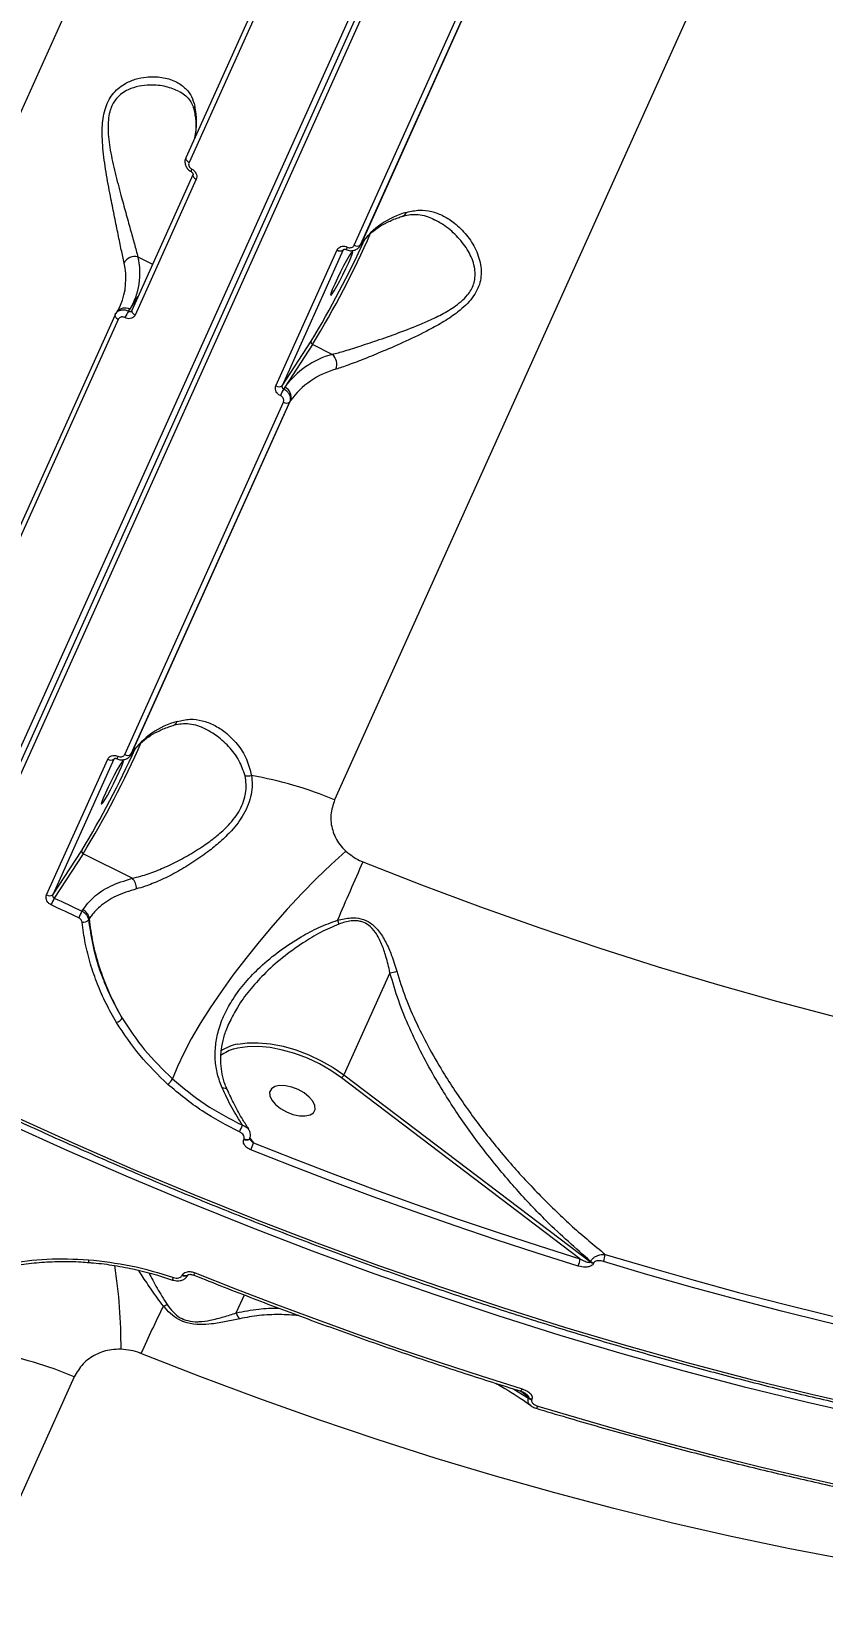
# Model space of a CAD drawing. Header units: millimetres. Extents: x -7720 to 6073, y -7402 to 5433.
# Drawn here: x 1009.2 to 1154.7, y -1826.1 to -1535.5 of the extents above; entities that cross this region are included whole.
import ezdxf

# ---------------------------------------------------------------- set-up
doc = ezdxf.new("R2010")
doc.units = ezdxf.units.MM
for name, color, linetype in [('DIKOM_ОБЪЕКТ', 7, 'Continuous'), ('DIKOM_РАЗМЕР_ЗОНА', 7, 'Continuous'), ('DIKOM_РАЗМЕР_ОБЪЕКТА', 7, 'Continuous')]:
    doc.layers.add(name, color=color, linetype=linetype)
doc.styles.add('style1', font='arial.ttf', dxfattribs={"width": 0.8})
doc.dimstyles.new('1-50', dxfattribs={"dimtxt": 300, "dimasz": 200, "dimexe": 100, "dimexo": 0, "dimgap": 100, "dimtad": 1, "dimtxsty": 'style1', "dimcen": 200, "dimclrd": 7, "dimclre": 7, "dimclrt": 7, "dimadec": 1, "dimazin": 2, "dimtfac": 1, "dimtmove": 0, "dimatfit": 2, "dimfxl": 0, "dimlwd": 25, "dimlwe": 18, "dimarcsym": 0})

# ---------------------------------------------------------------- blocks, each defined once
blk = doc.blocks.new('*D0')
at = {"layer": 'Defpoints', "color": 0, "transparency": 16777216}
for p in [(-1165.04, 3934.07), (-6387.82, -4153.36), (1392.52, -4153.36)]:
    blk.add_point(p, dxfattribs=at)
at = {"layer": 'DIKOM_РАЗМЕР_ОБЪЕКТА', "color": 7, "lineweight": 18, "transparency": 16777216}
for p, q in [((-1165.04, 3934.07), (-6487.82, 3934.07)), ((1392.52, -4153.36), (-6487.82, -4153.36))]:
    blk.add_line(p, q, dxfattribs=at)
at = {"layer": 'DIKOM_РАЗМЕР_ОБЪЕКТА', "color": 7, "lineweight": 25, "transparency": 16777216}
blk.add_line((-6387.82, 3734.07), (-6387.82, -3953.36), dxfattribs=at)
at = {"layer": 'DIKOM_РАЗМЕР_ОБЪЕКТА', "color": 7, "transparency": 16777216}
for points in [[(-6421.16, 3734.07), (-6354.49, 3734.07), (-6387.82, 3934.07)], [(-6421.16, -3953.36), (-6354.49, -3953.36), (-6387.82, -4153.36)]]:
    blk.add_solid(points, dxfattribs=at)
at = {"layer": 'DIKOM_РАЗМЕР_ОБЪЕКТА', "color": 7, "transparency": 16777216, "insert": (-6640.99, -109.65), "char_height": 300, "attachment_point": 5, "rotation": 90, "style": 'style1'}
blk.add_mtext('8100', dxfattribs=at)
blk = doc.blocks.new('*D1')
at = {"layer": 'Defpoints', "color": 0, "transparency": 16777216}
for p in [(-3938.71, 77.29), (4572.68, -275.21), (4572.68, -6577.9)]:
    blk.add_point(p, dxfattribs=at)
at = {"layer": 'DIKOM_РАЗМЕР_ОБЪЕКТА', "color": 7, "lineweight": 18, "transparency": 16777216}
for p, q in [((-3938.71, 77.29), (-3938.71, -6677.9)), ((4572.68, -275.21), (4572.68, -6677.9))]:
    blk.add_line(p, q, dxfattribs=at)
at = {"layer": 'DIKOM_РАЗМЕР_ОБЪЕКТА', "color": 7, "lineweight": 25, "transparency": 16777216}
blk.add_line((-3738.71, -6577.9), (4372.68, -6577.9), dxfattribs=at)
at = {"layer": 'DIKOM_РАЗМЕР_ОБЪЕКТА', "color": 7, "transparency": 16777216}
for points in [[(-3738.71, -6544.56), (-3738.71, -6611.23), (-3938.71, -6577.9)], [(4372.68, -6544.56), (4372.68, -6611.23), (4572.68, -6577.9)]]:
    blk.add_solid(points, dxfattribs=at)
at = {"layer": 'DIKOM_РАЗМЕР_ОБЪЕКТА', "color": 7, "transparency": 16777216, "insert": (316.98, -6324.72), "char_height": 300, "attachment_point": 5, "style": 'style1'}
blk.add_mtext('8500', dxfattribs=at)
blk = doc.blocks.new('*D2')
at = {"layer": 'Defpoints', "color": 0, "transparency": 16777216}
for p in [(-2365.16, 5433.02), (-7269.56, -6016.09), (1800.96, -6016.09)]:
    blk.add_point(p, dxfattribs=at)
at = {"layer": 'DIKOM_РАЗМЕР_ЗОНА', "color": 7, "lineweight": 18, "transparency": 16777216}
for p, q in [((-2365.16, 5433.02), (-7369.56, 5433.02)), ((1800.96, -6016.09), (-7369.56, -6016.09))]:
    blk.add_line(p, q, dxfattribs=at)
at = {"layer": 'DIKOM_РАЗМЕР_ЗОНА', "color": 7, "lineweight": 25, "transparency": 16777216}
blk.add_line((-7269.56, 5233.02), (-7269.56, -5816.09), dxfattribs=at)
at = {"layer": 'DIKOM_РАЗМЕР_ЗОНА', "color": 7, "transparency": 16777216}
for points in [[(-7302.9, 5233.02), (-7236.23, 5233.02), (-7269.56, 5433.02)], [(-7302.9, -5816.09), (-7236.23, -5816.09), (-7269.56, -6016.09)]]:
    blk.add_solid(points, dxfattribs=at)
at = {"layer": 'DIKOM_РАЗМЕР_ЗОНА', "color": 7, "transparency": 16777216, "insert": (-7522.73, -291.53), "char_height": 300, "attachment_point": 5, "rotation": 90, "style": 'style1'}
blk.add_mtext('11500', dxfattribs=at)
blk = doc.blocks.new('*D3')
at = {"layer": 'Defpoints', "color": 0, "transparency": 16777216}
for p in [(-5938.71, -432.44), (6072.68, -1006.94), (6072.68, -7302.44)]:
    blk.add_point(p, dxfattribs=at)
at = {"layer": 'DIKOM_РАЗМЕР_ЗОНА', "color": 7, "lineweight": 18, "transparency": 16777216}
for p, q in [((-5938.71, -432.44), (-5938.71, -7402.44)), ((6072.68, -1006.94), (6072.68, -7402.44))]:
    blk.add_line(p, q, dxfattribs=at)
at = {"layer": 'DIKOM_РАЗМЕР_ЗОНА', "color": 7, "lineweight": 25, "transparency": 16777216}
blk.add_line((-5738.71, -7302.44), (5872.68, -7302.44), dxfattribs=at)
at = {"layer": 'DIKOM_РАЗМЕР_ЗОНА', "color": 7, "transparency": 16777216}
for points in [[(-5738.71, -7269.1), (-5738.71, -7335.77), (-5938.71, -7302.44)], [(5872.68, -7269.1), (5872.68, -7335.77), (6072.68, -7302.44)]]:
    blk.add_solid(points, dxfattribs=at)
at = {"layer": 'DIKOM_РАЗМЕР_ЗОНА', "color": 7, "transparency": 16777216, "insert": (66.98, -7049.26), "char_height": 300, "attachment_point": 5, "style": 'style1'}
blk.add_mtext('12000', dxfattribs=at)

msp = doc.modelspace()

# ---------------------------------------------------------------- linework, layer by layer
at = {"layer": 'DIKOM_ОБЪЕКТ', "color": 7, "linetype": 'Continuous', "lineweight": 15}
for p, q in [((981.841, -1723.375), (1152.109, -1345.584)), ((1153.267, -1345.632), (983, -1723.423)), ((1153.896, -1346.48), (983.629, -1724.272)), ((971.342, -1629.866), (1094.469, -1356.67)), ((1188.103, -1403.646), (1064.975, -1676.842)), ((1066.78, -1493.932), (1037.581, -1558.718)), ((1067.371, -1494.76), (1038.172, -1559.547)), ((1068.563, -1574.794), (1097.761, -1510.007)), ((1098.902, -1510), (1069.703, -1574.787)), ((1069.891, -1574.499), (1099.089, -1509.712)), ((1038.904, -1561.829), (1027.647, -1586.807)), ((1039.501, -1562.661), (1028.243, -1587.639)), ((1069.703, -1574.787), (1069.584, -1574.979)), ((1069.594, -1574.985), (1069.782, -1574.697)), ((1069.703, -1574.787), (1069.891, -1574.499)), ((1069.782, -1574.697), (1069.891, -1574.499)), ((1028.773, -1576.94), (1031.482, -1578.299)), ((1054.164, -1600.643), (1065.422, -1575.665)), ((1066.567, -1575.661), (1055.31, -1600.639)), ((1066.597, -1575.613), (1066.567, -1575.661)), ((1025.515, -1585.94), (1025.572, -1585.815)), ((1027.061, -1586.913), (1027.26, -1586.608)), ((1027.26, -1586.608), (1028.802, -1584.243)), ((1027.643, -1586.804), (1027.634, -1586.816)), ((1024.565, -1587.599), (995.366, -1652.385)), ((1025.156, -1588.428), (995.957, -1653.214)), ((1024.585, -1587.562), (1024.565, -1587.599)), ((1024.585, -1587.562), (1024.703, -1587.371)), ((1024.881, -1587.076), (1024.693, -1587.365)), ((1055.31, -1600.639), (1060.649, -1592.454)), ((1060.919, -1593.068), (1055.795, -1600.924)), ((1064.531, -1594.88), (1060.919, -1593.068)), ((1055.795, -1600.924), (1055.595, -1601.229)), ((1026.348, -1668.461), (1055.546, -1603.674)), ((1056.686, -1603.668), (1027.488, -1668.454)), ((1027.676, -1668.166), (1056.874, -1603.379)), ((1056.874, -1603.379), (1056.686, -1603.668)), ((1027.488, -1668.454), (1027.676, -1668.166)), ((1027.567, -1668.364), (1027.676, -1668.166)), ((1011.949, -1694.31), (1023.207, -1669.332)), ((1024.352, -1669.328), (1013.095, -1694.306)), ((1024.382, -1669.28), (1024.352, -1669.328)), ((1027.488, -1668.454), (1027.369, -1668.646)), ((1027.379, -1668.652), (1027.567, -1668.364)), ((1013.095, -1694.306), (1018.434, -1686.121)), ((1018.704, -1686.735), (1013.38, -1694.896)), ((1027.712, -1691.254), (1018.704, -1686.735)), ((1018.457, -1697.297), (1018.628, -1697.036)), ((1019.833, -1698.69), (1019.676, -1698.93)), ((1075.159, -1708.627), (1066.676, -1727.448)), ((1045.677, -1717.64), (1045.583, -1717.817)), ((1110.129, -1761.261), (1066.218, -1727.971)), ((1066.676, -1727.448), (1112.043, -1761.843)), ((1045.166, -1730.113), (1045.177, -1730.136)), ((1048.26, -1739.327), (1048.293, -1739.254)), ((1049.354, -1739.071), (1050.042, -1739.946)), ((1112.043, -1761.843), (1112.086, -1761.748)), ((1112.661, -1762.04), (1112.618, -1762.134)), ((1035.12, -1765.144), (1035.121, -1765.145)), ((1036.893, -1764.348), (1036.926, -1764.274)), ((1046.865, -1771.221), (1048.358, -1767.908)), ((1017.062, -1782.969), (893.935, -2056.166)), ((1097.959, -1785.223), (1100.666, -1786.892)), ((1100.708, -1786.797), (1099.1, -1785.577)), ((1100.666, -1786.892), (1100.708, -1786.797)), ((1101.284, -1787.089), (1101.241, -1787.183))]:
    msp.add_line(p, q, dxfattribs=at)
at = {"layer": 'DIKOM_ОБЪЕКТ', "color": 7, "linetype": 'Continuous', "lineweight": 15, "flags": 128}
for points in [[(1037.581, -1558.718), (1037.563, -1558.773), (1037.559, -1558.877), (1037.59, -1558.99), (1037.653, -1559.109), (1037.746, -1559.228), (1037.867, -1559.343), (1038.011, -1559.451), (1038.172, -1559.547)], [(1038.904, -1561.829), (1038.886, -1561.884), (1038.883, -1561.989), (1038.913, -1562.103), (1038.977, -1562.221), (1039.071, -1562.341), (1039.193, -1562.457), (1039.338, -1562.565), (1039.501, -1562.661)], [(1067.559, -1578), (1067.954, -1577.09), (1068.212, -1576.413), (1068.314, -1576.024), (1068.25, -1575.953), (1068.027, -1576.208), (1067.663, -1576.767), (1067.186, -1577.586), (1066.635, -1578.597), (1066.056, -1579.718), (1065.494, -1580.86), (1064.996, -1581.929), (1064.602, -1582.839), (1064.344, -1583.516), (1064.242, -1583.906), (1064.306, -1583.976), (1064.529, -1583.721), (1064.893, -1583.162), (1065.37, -1582.344), (1065.921, -1581.333), (1066.5, -1580.211), (1067.062, -1579.069), (1067.559, -1578)], [(1027.647, -1586.807), (1027.629, -1586.862), (1027.625, -1586.967), (1027.656, -1587.08), (1027.719, -1587.199), (1027.814, -1587.319), (1027.936, -1587.435), (1028.081, -1587.543), (1028.243, -1587.639)], [(1024.565, -1587.599), (1024.547, -1587.653), (1024.543, -1587.758), (1024.573, -1587.871), (1024.636, -1587.989), (1024.73, -1588.108), (1024.851, -1588.224), (1024.995, -1588.332), (1025.156, -1588.428)], [(1025.344, -1671.667), (1025.738, -1670.757), (1025.997, -1670.08), (1026.098, -1669.691), (1026.035, -1669.621), (1025.812, -1669.876), (1025.447, -1670.435), (1024.971, -1671.253), (1024.42, -1672.264), (1023.841, -1673.386), (1023.279, -1674.527), (1022.781, -1675.596), (1022.387, -1676.506), (1022.129, -1677.184), (1022.027, -1677.573), (1022.09, -1677.643), (1022.314, -1677.388), (1022.678, -1676.829), (1023.155, -1676.011), (1023.706, -1675), (1024.285, -1673.878), (1024.846, -1672.736), (1025.344, -1671.667)], [(1067.031, -1686.281), (1064.359, -1688.716), (1061.655, -1691.326), (1058.947, -1694.082), (1056.262, -1696.959), (1053.625, -1699.928), (1051.063, -1702.959), (1048.601, -1706.023), (1046.264, -1709.09), (1044.074, -1712.128), (1042.054, -1715.109), (1040.222, -1718.002), (1038.598, -1720.779), (1037.197, -1723.414), (1036.033, -1725.879), (1035.117, -1728.15)], [(1070.176, -1688.25), (1080.989, -1692.48), (1091.841, -1696.527), (1102.72, -1700.388), (1113.619, -1704.059), (1124.525, -1707.536), (1135.429, -1710.817), (1146.321, -1713.897), (1157.191, -1716.775)], [(1017.867, -1698.537), (1017.23, -1698.238), (1016.593, -1697.938), (1015.957, -1697.638), (1015.32, -1697.338), (1014.684, -1697.037), (1014.049, -1696.735), (1013.413, -1696.433), (1012.778, -1696.13)], [(1013.38, -1694.896), (1014.014, -1695.198), (1014.648, -1695.5), (1015.282, -1695.801), (1015.917, -1696.101), (1016.551, -1696.401), (1017.186, -1696.7), (1017.822, -1696.999), (1018.457, -1697.297)], [(1066.218, -1727.971), (1064.28, -1726.632), (1062.174, -1725.424), (1059.951, -1724.376), (1057.663, -1723.513), (1055.364, -1722.855), (1053.108, -1722.417), (1050.949, -1722.211), (1048.938, -1722.24), (1047.122, -1722.504), (1046.636, -1722.624)], [(1047.159, -1721.773), (1048.856, -1721.538), (1050.93, -1721.508), (1053.157, -1721.721), (1055.483, -1722.173), (1057.853, -1722.851), (1060.213, -1723.742), (1062.505, -1724.822), (1064.677, -1726.068), (1066.676, -1727.448)], [(1163.275, -1790.305), (1151.981, -1787.724), (1140.645, -1784.936), (1129.277, -1781.944), (1117.885, -1778.749), (1106.479, -1775.355), (1095.069, -1771.765), (1083.665, -1767.981), (1072.275, -1764.007), (1060.911, -1759.845), (1049.581, -1755.501), (1038.295, -1750.977), (1027.062, -1746.276), (1015.891, -1741.404), (1004.793, -1736.363), (993.777, -1731.159), (982.852, -1725.796)], [(983.629, -1724.272), (994.555, -1729.634), (1005.572, -1734.837), (1016.67, -1739.876), (1027.841, -1744.747), (1039.074, -1749.447), (1050.361, -1753.97), (1061.691, -1758.313), (1073.056, -1762.473), (1084.445, -1766.446), (1095.85, -1770.229), (1107.26, -1773.818), (1118.665, -1777.21), (1130.057, -1780.403), (1141.426, -1783.394), (1152.762, -1786.181), (1164.055, -1788.76)], [(1044.274, -1729.82), (1044.575, -1729.822), (1044.827, -1729.868), (1045.021, -1729.956), (1045.149, -1730.083), (1045.166, -1730.113)], [(1054.083, -1732.89), (1055.008, -1733.63), (1056.11, -1734.253), (1057.301, -1734.71), (1058.483, -1734.963), (1059.561, -1734.992), (1060.448, -1734.794), (1061.072, -1734.386), (1061.382, -1733.8), (1061.353, -1733.084), (1060.988, -1732.296), (1060.315, -1731.5), (1059.391, -1730.761), (1058.288, -1730.137), (1057.098, -1729.68), (1055.915, -1729.427), (1054.837, -1729.398), (1053.95, -1729.596), (1053.326, -1730.004), (1053.016, -1730.59), (1053.045, -1731.306), (1053.411, -1732.094), (1054.083, -1732.89)], [(1049.315, -1739.232), (1049.295, -1739.27), (1049.182, -1739.375), (1049.005, -1739.437), (1048.78, -1739.449), (1048.525, -1739.412), (1048.26, -1739.327)], [(1049.347, -1739.162), (1049.328, -1739.196), (1049.215, -1739.302), (1049.038, -1739.363), (1048.814, -1739.376), (1048.558, -1739.338), (1048.293, -1739.254)], [(1050.042, -1739.946), (1057.508, -1742.894), (1064.992, -1745.763), (1072.492, -1748.552), (1080.004, -1751.259), (1087.527, -1753.885), (1095.057, -1756.428), (1102.592, -1758.887), (1110.129, -1761.261)], [(1109.783, -1762.595), (1102.229, -1760.216), (1094.676, -1757.751), (1087.128, -1755.202), (1079.587, -1752.57), (1072.057, -1749.856), (1064.539, -1747.06), (1057.037, -1744.185), (1049.553, -1741.23)], [(1114.768, -1760.452), (1122.96, -1762.889), (1131.145, -1765.224), (1139.32, -1767.454), (1147.481, -1769.58), (1155.626, -1771.6), (1163.75, -1773.513), (1171.849, -1775.319), (1179.921, -1777.017)], [(1037.971, -1764.2), (1037.962, -1764.217), (1037.848, -1764.322), (1037.672, -1764.384), (1037.447, -1764.396), (1037.191, -1764.359), (1036.926, -1764.274)], [(1039.275, -1763.836), (1046.758, -1766.791), (1054.26, -1769.668), (1061.778, -1772.464), (1069.308, -1775.179), (1076.849, -1777.812), (1084.397, -1780.361), (1091.95, -1782.827), (1099.504, -1785.208)], [(1179.729, -1778.348), (1171.639, -1776.647), (1163.521, -1774.837), (1155.38, -1772.919), (1147.217, -1770.895), (1139.038, -1768.764), (1130.844, -1766.529), (1122.641, -1764.189), (1114.432, -1761.746)], [(1037.947, -1764.257), (1037.929, -1764.29), (1037.815, -1764.396), (1037.638, -1764.457), (1037.414, -1764.47), (1037.158, -1764.432), (1036.893, -1764.348)], [(1159.405, -1816.664), (1148.724, -1814.62), (1137.982, -1812.364), (1127.186, -1809.898), (1116.349, -1807.224), (1105.478, -1804.345), (1094.586, -1801.263), (1083.682, -1797.981), (1072.776, -1794.503), (1061.878, -1790.831), (1050.998, -1786.969), (1040.147, -1782.92), (1029.334, -1778.689)], [(1099.202, -1785.609), (1099.209, -1785.611), (1099.254, -1785.597), (1099.308, -1785.548), (1099.369, -1785.464), (1099.435, -1785.349), (1099.504, -1785.208)], [(1102.046, -1788.755), (1102.062, -1788.757), (1102.108, -1788.738), (1102.162, -1788.685), (1102.222, -1788.602), (1102.286, -1788.491), (1102.352, -1788.355)], [(1102.352, -1788.355), (1110.561, -1790.799), (1118.764, -1793.14), (1126.958, -1795.376), (1135.137, -1797.508), (1143.3, -1799.533), (1151.442, -1801.452), (1159.56, -1803.263), (1167.65, -1804.965)]]:
    msp.add_lwpolyline(points, dxfattribs=at)
at = {"layer": 'DIKOM_ОБЪЕКТ', "color": 7, "linetype": 'Continuous', "lineweight": 15}
for centre, radius, start, end in [((1040.466, -1549.764), 1.365, 154.95207, 191.2523), ((1026.508, -1552.129), 13.058, 347.08432, 13.02521), ((1039.412, -1561.274), 0.857, 145.8469, 178.98125), ((1082.104, -1583.261), 15.031, 105.00998, 144.34297), ((1077.035, -1568.267), 1.269, 289.18225, 337.98476), ((907.903, -1500.196), 178.446, 328.86832, 335.63752), ((909.193, -1500.906), 177.523, 328.72464, 336.18263), ((1069.289, -1576.2), 2.247, 151.95023, 164.31065), ((1069.128, -1573.996), 0.978, 234.68613, 306.02077), ((1014.085, -1580.963), 12.47, 337.10061, 13.43017), ((1028.219, -1579.151), 2.279, 75.93102, 151.59811), ((1016.622, -1579.991), 12.528, 328.11698, 14.09623), ((1065.991, -1574.866), 0.981, 234.50605, 305.93521), ((1026.331, -1588.163), 1.812, 59.14988, 143.13406), ((1033.215, -1591.139), 7.466, 145.52123, 156.0838), ((1061.112, -1592.616), 0.491, 160.63449, 246.82833), ((1068.618, -1610.124), 15.783, 105.00948, 144.34334), ((1062.881, -1596.731), 2.48, 338.91483, 48.28793), ((1069.088, -1612.142), 15.032, 105.01099, 144.34196), ((1054.734, -1599.844), 0.981, 234.52654, 305.92662), ((1073.998, -1610.977), 20.825, 152.09095, 155.8691), ((1055.022, -1602.728), 1.963, 340.63007, 66.8389), ((1056.112, -1602.876), 0.978, 234.69192, 306.00304), ((1039.889, -1676.928), 15.032, 105.01023, 144.34271), ((1034.82, -1661.934), 1.269, 289.17528, 337.99172), ((865.717, -1593.879), 178.412, 328.86783, 335.63831), ((866.999, -1594.584), 177.5, 328.72403, 336.18297), ((1023.776, -1668.534), 0.981, 234.50457, 305.93669), ((1027.065, -1669.864), 2.237, 151.91506, 164.33272), ((1026.913, -1667.663), 0.978, 234.68424, 306.0227), ((1048.946, -1669.448), 2.997, 261.02737, 283.85719), ((1037.47, -1742.379), 71.075, 67.23282, 80.1217), ((1018.897, -1686.284), 0.491, 160.62202, 246.849), ((1479.532, -1872.27), 448.816, 155.7943, 157.28949), ((1025.886, -1693.113), 2.606, 357.8151, 45.4975), ((1012.519, -1693.512), 0.981, 234.50667, 305.9346), ((1031.819, -1704.661), 20.865, 152.09458, 155.86547), ((1045.652, -1711.006), 30.454, 153.24702, 155.83014), ((1017.704, -1698.976), 2.149, 7.64463, 64.52373), ((1018.643, -1697.877), 1.475, 263.85775, 314.45132), ((1080.892, -1693.781), 16.238, 198.72428, 201.33196), ((1073.466, -1697.343), 11.41, 278.53166, 284.88574), ((1024.051, -1715.683), 2.251, 290.40592, 324.30606), ((1048.67, -1730.003), 8.368, 100.40065, 124.04981), ((1048.366, -1729.625), 7.212, 103.88347, 127.29231), ((1032.017, -1726.507), 3.509, 310.30593, 332.08318), ((1065.617, -1726.982), 1.157, 301.30031, 336.22977), ((1040.376, -1734.018), 8.087, 331.14817, 340.59785), ((1039.757, -1736.765), 10.766, 335.49788, 342.81268), ((1106.294, -1760.98), 3.845, 335.16211, 355.81605), ((1110.917, -1760.141), 3.864, 335.45458, 355.39047), ((1020.3, -1761.569), 0.653, 167.92133, 214.97085), ((930.424, -1777.266), 95.233, 359.61556, 8.93654), ((1038.143, -1763.488), 1.184, 319.24959, 342.92801), ((1113.164, -1760.344), 1.872, 233.20838, 253.0603), ((1113.21, -1760.243), 1.878, 233.24478, 253.02391), ((1032.514, -1763.844), 2.914, 333.48895, 342.95045), ((1258.766, -1881.469), 251.401, 153.66785, 155.86881), ((1032.74, -1767.201), 2.843, 284.4622, 299.54845), ((1049.372, -1770.446), 2.624, 197.18335, 224.67275), ((989.552, -1848.498), 71.069, 67.22604, 80.11639), ((1101.789, -1785.389), 1.877, 233.22335, 253.02167), ((1101.83, -1785.298), 1.872, 233.19594, 253.04908)]:
    msp.add_arc(centre, radius, start, end, dxfattribs=at)
for points, knots in [([(1026.214, -1578.067), (1026.052, -1577.291), (1025.729, -1575.739), (1025.142, -1572.828), (1024.491, -1569.652), (1023.76, -1566.005), (1022.978, -1561.932), (1022.33, -1557.538), (1022.081, -1553.408), (1022.486, -1550.306), (1023.26, -1548.314), (1024.075, -1546.997), (1025.1, -1545.932), (1026.506, -1544.938), (1028.27, -1544.192), (1030.64, -1543.732), (1033.212, -1543.793), (1035.613, -1544.512), (1037.425, -1545.732), (1038.654, -1547.238), (1039.049, -1548.572), (1039.23, -1549.186)], [0, 0, 0, 0, 0.0554768, 0.1110255, 0.1664984, 0.2220069, 0.2900243, 0.357964, 0.4226766, 0.4774081, 0.5052476, 0.5330947, 0.5627106, 0.5923762, 0.6404312, 0.6885825, 0.7603264, 0.8320623, 0.8910013, 0.9498668, 1, 1, 1, 1]), ([(1036.358, -1546.515), (1035.575, -1546.185), (1033.94, -1545.496), (1031.353, -1545.247), (1028.958, -1545.473), (1027.204, -1546.01), (1025.808, -1546.824), (1024.641, -1547.891), (1023.924, -1549.147), (1023.497, -1550.541), (1023.287, -1551.763), (1023.217, -1554.116), (1023.642, -1557.422), (1024.562, -1561.533), (1025.577, -1565.372), (1026.537, -1568.844), (1027.374, -1571.858), (1028.142, -1574.661), (1028.561, -1576.173), (1028.773, -1576.94)], [0, 0, 0, 0, 0.0822738, 0.1717284, 0.2290145, 0.2874691, 0.321469, 0.3563818, 0.4063571, 0.4196697, 0.4508503, 0.4830727, 0.5600508, 0.6420596, 0.7263242, 0.7943054, 0.8634709, 0.9307833, 1, 1, 1, 1]), ([(1036.358, -1546.514), (1036.421, -1546.539), (1036.913, -1546.735), (1037.605, -1547.285), (1038.375, -1548.128), (1038.87, -1549.033), (1039.044, -1549.741), (1039.119, -1550.048)], [0, 0, 0, 0, 0.0399443, 0.3128933, 0.5896523, 0.8214716, 1, 1, 1, 1]), ([(1039.129, -1550.037), (1039.193, -1550.365), (1039.379, -1551.332), (1039.47, -1552.855), (1039.392, -1554.299), (1039.172, -1555.087), (1039.098, -1555.352)], [0, 0, 0, 0, 0.1692983, 0.4982017, 0.8307691, 1, 1, 1, 1]), ([(1037.6, -1558.728), (1037.569, -1558.782), (1037.431, -1559.026), (1037.396, -1559.552), (1037.543, -1560.219), (1037.933, -1560.846), (1038.344, -1561.117), (1038.554, -1561.256)], [0, 0, 0, 0, 0.0639024, 0.2869361, 0.5142993, 0.7526125, 1, 1, 1, 1]), ([(1038.172, -1559.547), (1038.142, -1559.64), (1038.083, -1559.826), (1038.13, -1560.14), (1038.274, -1560.434), (1038.48, -1560.659), (1038.64, -1560.755), (1038.703, -1560.793)], [0, 0, 0, 0, 0.2142239, 0.4286383, 0.643167, 0.8580849, 1, 1, 1, 1]), ([(1038.554, -1561.262), (1038.581, -1561.276), (1038.656, -1561.314), (1038.765, -1561.413), (1038.859, -1561.541), (1038.909, -1561.664), (1038.922, -1561.771), (1038.91, -1561.819), (1038.902, -1561.832), (1038.9, -1561.836)], [0, 0, 0, 0, 0.0810173, 0.2270222, 0.3736571, 0.5248401, 0.6833273, 0.9027284, 1, 1, 1, 1]), ([(1038.703, -1560.793), (1038.798, -1560.851), (1039.038, -1560.995), (1039.347, -1561.331), (1039.564, -1561.772), (1039.635, -1562.243), (1039.545, -1562.521), (1039.501, -1562.661)], [0, 0, 0, 0, 0.14185192, 0.35672587, 0.57134393, 0.78572705, 1, 1, 1, 1]), ([(1078.211, -1568.742), (1078.995, -1568.564), (1080.563, -1568.208), (1082.851, -1568.511), (1085.035, -1569.338), (1087.215, -1570.762), (1089.31, -1572.824), (1091.053, -1575.538), (1092.042, -1578.534), (1091.949, -1581.158), (1091.213, -1583.091), (1090.329, -1584.513), (1089.131, -1585.844), (1087.406, -1587.328), (1085.127, -1588.863), (1081.885, -1590.66), (1078.073, -1592.501), (1074.072, -1594.233), (1070.512, -1595.693), (1067.558, -1596.832), (1065.939, -1597.374), (1065.195, -1597.623)], [0, 0, 0, 0, 0.0554763, 0.111024, 0.1664975, 0.2220064, 0.290024, 0.3579635, 0.4226759, 0.4774079, 0.5052466, 0.5330943, 0.5627103, 0.5923752, 0.6404302, 0.688581, 0.760326, 0.8320612, 0.8910002, 0.9498677, 1, 1, 1, 1]), ([(1069.782, -1574.697), (1069.939, -1574.469), (1070.421, -1573.772), (1071.43, -1572.699), (1072.912, -1571.539), (1074.651, -1570.541), (1076.207, -1569.876), (1077.186, -1569.553), (1077.448, -1569.466)], [0, 0, 0, 0, 0.102639, 0.3148535, 0.5229335, 0.7263408, 0.9266224, 1, 1, 1, 1]), ([(1077.446, -1569.497), (1077.617, -1569.436), (1078.236, -1569.213), (1079.322, -1569.101), (1080.736, -1569.164), (1082.1, -1569.486), (1082.973, -1569.914), (1083.357, -1570.101)], [0, 0, 0, 0, 0.0837002, 0.3024873, 0.5447753, 0.8003027, 1, 1, 1, 1]), ([(1064.531, -1594.88), (1065.279, -1594.673), (1066.9, -1594.225), (1069.845, -1593.291), (1073.374, -1592.114), (1077.355, -1590.698), (1081.124, -1589.217), (1084.349, -1587.72), (1086.585, -1586.445), (1088.286, -1585.163), (1089.646, -1583.799), (1090.404, -1582.481), (1090.776, -1581.172), (1090.89, -1580.096), (1090.674, -1578.182), (1089.653, -1575.789), (1087.708, -1573.254), (1085.547, -1571.307), (1084.008, -1570.455), (1083.361, -1570.097)], [0, 0, 0, 0, 0.061497, 0.1332837, 0.2070237, 0.2942445, 0.3837605, 0.4410887, 0.499583, 0.5336085, 0.5685465, 0.6185561, 0.6318797, 0.6630816, 0.6953249, 0.7723578, 0.8544265, 0.9387489, 1, 1, 1, 1]), ([(1065.422, -1575.665), (1065.467, -1575.582), (1065.582, -1575.373), (1065.892, -1575.121), (1066.333, -1574.971), (1066.831, -1574.963), (1067.147, -1575.083), (1067.306, -1575.143)], [0, 0, 0, 0, 0.1405781, 0.3550715, 0.5698802, 0.7848805, 1, 1, 1, 1]), ([(1067.132, -1575.579), (1067.182, -1575.608), (1067.459, -1575.763), (1068.027, -1575.838), (1068.739, -1575.72), (1069.309, -1575.362), (1069.658, -1574.972), (1069.726, -1574.7), (1069.742, -1574.638)], [0, 0, 0, 0, 0.0544949, 0.2964977, 0.5182255, 0.7310981, 0.9381347, 1, 1, 1, 1]), ([(1067.306, -1575.143), (1067.412, -1575.183), (1067.623, -1575.263), (1067.955, -1575.257), (1068.249, -1575.157), (1068.456, -1574.989), (1068.533, -1574.849), (1068.563, -1574.794)], [0, 0, 0, 0, 0.215127, 0.4301618, 0.6449946, 0.8594843, 1, 1, 1, 1]), ([(1066.606, -1575.609), (1066.612, -1575.596), (1066.62, -1575.574), (1066.719, -1575.531), (1066.854, -1575.518), (1066.999, -1575.537), (1067.089, -1575.579), (1067.125, -1575.596)], [0, 0, 0, 0, 0.30209, 0.5215953, 0.7022192, 0.8804642, 1, 1, 1, 1]), ([(1024.703, -1587.371), (1024.728, -1587.327), (1024.849, -1587.118), (1025.211, -1586.846), (1025.785, -1586.653), (1026.439, -1586.657), (1026.854, -1586.828), (1027.061, -1586.913)], [0, 0, 0, 0, 0.0615627, 0.296059, 0.5306872, 0.76535, 1, 1, 1, 1]), ([(1025.488, -1585.907), (1025.394, -1586.135), (1025.228, -1586.54), (1024.987, -1586.913), (1024.881, -1587.076)], [0, 0, 0, 0, 0.5613097, 1, 1, 1, 1]), ([(1027.061, -1586.913), (1027.111, -1586.937), (1027.211, -1586.984), (1027.371, -1586.991), (1027.512, -1586.947), (1027.601, -1586.881), (1027.631, -1586.829), (1027.638, -1586.818)], [0, 0, 0, 0, 0.23522696, 0.47018353, 0.70468401, 0.93862523, 1, 1, 1, 1]), ([(1026.39, -1588.113), (1026.287, -1588.069), (1026.081, -1587.982), (1025.756, -1587.977), (1025.467, -1588.07), (1025.262, -1588.234), (1025.186, -1588.373), (1025.156, -1588.428)], [0, 0, 0, 0, 0.215106, 0.4301626, 0.6449697, 0.8594824, 1, 1, 1, 1]), ([(1028.243, -1587.639), (1028.198, -1587.721), (1028.084, -1587.93), (1027.777, -1588.176), (1027.343, -1588.316), (1026.855, -1588.309), (1026.545, -1588.178), (1026.39, -1588.113)], [0, 0, 0, 0, 0.1406288, 0.35509, 0.5698568, 0.7848692, 1, 1, 1, 1]), ([(1054.993, -1602.463), (1054.895, -1602.409), (1054.65, -1602.274), (1054.331, -1601.952), (1054.107, -1601.522), (1054.031, -1601.06), (1054.12, -1600.782), (1054.164, -1600.643)], [0, 0, 0, 0, 0.1418351, 0.3567417, 0.571357, 0.7857425, 1, 1, 1, 1]), ([(1055.31, -1600.639), (1055.295, -1600.685), (1055.266, -1600.777), (1055.293, -1600.929), (1055.37, -1601.068), (1055.478, -1601.171), (1055.562, -1601.212), (1055.595, -1601.229)], [0, 0, 0, 0, 0.2140957, 0.4281365, 0.6427512, 0.8578829, 1, 1, 1, 1]), ([(1055.595, -1601.229), (1055.725, -1601.301), (1056.05, -1601.484), (1056.47, -1601.918), (1056.766, -1602.494), (1056.864, -1603.112), (1056.746, -1603.482), (1056.686, -1603.668)], [0, 0, 0, 0, 0.141704, 0.3563824, 0.5709533, 0.7854438, 1, 1, 1, 1]), ([(1055.546, -1603.674), (1055.576, -1603.582), (1055.635, -1603.397), (1055.584, -1603.089), (1055.435, -1602.803), (1055.222, -1602.588), (1055.058, -1602.498), (1054.993, -1602.463)], [0, 0, 0, 0, 0.2142246, 0.4285491, 0.6431683, 0.8580374, 1, 1, 1, 1]), ([(1035.996, -1662.41), (1036.78, -1662.232), (1038.348, -1661.875), (1040.636, -1662.178), (1042.819, -1663.006), (1045.003, -1664.429), (1047.079, -1666.496), (1048.884, -1669.17), (1049.41, -1671.32), (1049.664, -1672.358)], [0, 0, 0, 0, 0.1316604, 0.2634892, 0.3951403, 0.526878, 0.6883007, 0.8495382, 1, 1, 1, 1]), ([(1027.567, -1668.364), (1027.724, -1668.137), (1028.206, -1667.439), (1029.215, -1666.366), (1030.697, -1665.206), (1032.436, -1664.208), (1033.992, -1663.543), (1034.971, -1663.22), (1035.233, -1663.134)], [0, 0, 0, 0, 0.1026389, 0.314854, 0.5229323, 0.7263392, 0.9266206, 1, 1, 1, 1]), ([(1035.232, -1663.156), (1035.324, -1663.12), (1035.859, -1662.912), (1036.856, -1662.789), (1038.258, -1662.794), (1039.691, -1663.089), (1040.642, -1663.523), (1041.106, -1663.734)], [0, 0, 0, 0, 0.0452663, 0.2621189, 0.5030179, 0.7579917, 1, 1, 1, 1]), ([(1048.479, -1672.408), (1048.156, -1671.441), (1047.483, -1669.423), (1045.477, -1666.926), (1043.323, -1664.964), (1041.769, -1664.106), (1041.108, -1663.741)], [0, 0, 0, 0, 0.2480411, 0.5176829, 0.7947314, 1, 1, 1, 1]), ([(1024.917, -1669.247), (1024.967, -1669.275), (1025.244, -1669.43), (1025.812, -1669.505), (1026.524, -1669.387), (1027.094, -1669.029), (1027.443, -1668.639), (1027.511, -1668.368), (1027.527, -1668.305)], [0, 0, 0, 0, 0.0544777, 0.2965069, 0.5182145, 0.7311007, 0.9381353, 1, 1, 1, 1]), ([(1023.207, -1669.332), (1023.252, -1669.25), (1023.367, -1669.04), (1023.677, -1668.789), (1024.118, -1668.638), (1024.616, -1668.631), (1024.932, -1668.751), (1025.091, -1668.81)], [0, 0, 0, 0, 0.1405876, 0.3550781, 0.569862, 0.7848594, 1, 1, 1, 1]), ([(1024.391, -1669.277), (1024.396, -1669.264), (1024.405, -1669.242), (1024.503, -1669.198), (1024.639, -1669.186), (1024.784, -1669.205), (1024.874, -1669.247), (1024.91, -1669.264)], [0, 0, 0, 0, 0.3020811, 0.521604, 0.7022207, 0.8804648, 1, 1, 1, 1]), ([(1025.091, -1668.81), (1025.196, -1668.85), (1025.408, -1668.93), (1025.74, -1668.925), (1026.034, -1668.824), (1026.241, -1668.656), (1026.317, -1668.516), (1026.348, -1668.461)], [0, 0, 0, 0, 0.2151288, 0.4301654, 0.6449999, 0.859466, 1, 1, 1, 1]), ([(1027.712, -1691.254), (1028.237, -1691.133), (1029.615, -1690.815), (1032.036, -1689.981), (1034.936, -1688.72), (1037.914, -1687.16), (1040.661, -1685.453), (1043.104, -1683.661), (1045.389, -1681.633), (1047.121, -1679.532), (1048.129, -1677.498), (1048.461, -1676.359), (1048.663, -1675.191), (1048.736, -1673.987), (1048.564, -1672.935), (1048.479, -1672.408)], [0, 0, 0, 0, 0.065391, 0.1716655, 0.2779454, 0.3832151, 0.4884181, 0.5706803, 0.6528083, 0.7604332, 0.8161601, 0.8718842, 0.8800447, 0.9399746, 1, 1, 1, 1]), ([(1049.664, -1672.358), (1049.722, -1672.919), (1049.838, -1674.041), (1049.661, -1675.843), (1049.14, -1677.677), (1048.047, -1679.967), (1046.251, -1682.309), (1043.925, -1684.57), (1041.46, -1686.573), (1038.691, -1688.494), (1035.701, -1690.264), (1032.796, -1691.709), (1030.379, -1692.681), (1029.011, -1693.065), (1028.489, -1693.212)], [0, 0, 0, 0, 0.0610594, 0.1220473, 0.1836238, 0.2451927, 0.3548558, 0.4369254, 0.5190992, 0.6228189, 0.7265984, 0.831089, 0.9355788, 1, 1, 1, 1]), ([(1064.975, -1676.842), (1064.674, -1677.748), (1064.077, -1679.544), (1064.452, -1682.432), (1065.542, -1684.736), (1066.639, -1685.874), (1067.031, -1686.281)], [0, 0, 0, 0, 0.2885676, 0.57163, 0.8470396, 1, 1, 1, 1]), ([(1067.031, -1686.281), (1067.833, -1686.908), (1068.72, -1687.602), (1069.862, -1688.12), (1070.069, -1688.206), (1070.176, -1688.25)], [0, 0, 0, 0, 0.8217435, 0.9078613, 1, 1, 1, 1]), ([(1018.628, -1697.036), (1019.247, -1696.246), (1020.554, -1694.576), (1023.584, -1692.577), (1026.323, -1691.699), (1027.712, -1691.254)], [0, 0, 0, 0, 0.3069729, 0.6484662, 1, 1, 1, 1]), ([(1012.778, -1696.13), (1012.68, -1696.076), (1012.434, -1695.942), (1012.116, -1695.619), (1011.892, -1695.19), (1011.816, -1694.727), (1011.905, -1694.449), (1011.949, -1694.31)], [0, 0, 0, 0, 0.1418315, 0.356715, 0.571325, 0.7857051, 1, 1, 1, 1]), ([(1013.095, -1694.306), (1013.08, -1694.352), (1013.051, -1694.444), (1013.078, -1694.596), (1013.155, -1694.735), (1013.263, -1694.838), (1013.347, -1694.88), (1013.38, -1694.896)], [0, 0, 0, 0, 0.2141026, 0.4281501, 0.6428061, 0.8579447, 1, 1, 1, 1]), ([(1028.489, -1693.212), (1027.198, -1693.615), (1024.578, -1694.433), (1021.965, -1696.193), (1020.512, -1697.702), (1019.976, -1698.482), (1019.833, -1698.69)], [0, 0, 0, 0, 0.3414963, 0.6929986, 0.9180116, 1, 1, 1, 1]), ([(1018.457, -1697.297), (1018.511, -1697.325), (1018.763, -1697.454), (1019.163, -1697.779), (1019.55, -1698.325), (1019.634, -1698.729), (1019.676, -1698.93)], [0, 0, 0, 0, 0.0818678, 0.3880216, 0.6939683, 1, 1, 1, 1]), ([(1018.485, -1699.344), (1018.463, -1699.244), (1018.42, -1699.043), (1018.224, -1698.773), (1018.022, -1698.614), (1017.894, -1698.55), (1017.867, -1698.537)], [0, 0, 0, 0, 0.3056993, 0.6115874, 0.9180288, 1, 1, 1, 1]), ([(1024.836, -1717.793), (1024.175, -1716.639), (1022.855, -1714.332), (1021.272, -1710.726), (1019.985, -1707.015), (1019.013, -1703.21), (1018.661, -1700.633), (1018.485, -1699.344)], [0, 0, 0, 0, 0.19783515, 0.39550399, 0.59317137, 0.79658092, 1, 1, 1, 1]), ([(1019.676, -1698.93), (1020.065, -1701.385), (1020.653, -1705.103), (1022.357, -1709.974), (1023.922, -1713.575), (1025.233, -1715.867), (1025.879, -1716.996)], [0, 0, 0, 0, 0.3951687, 0.5986703, 0.8021673, 1, 1, 1, 1]), ([(1025.879, -1716.996), (1025.063, -1715.472), (1023.42, -1712.406), (1021.689, -1707.756), (1020.436, -1703.164), (1020.035, -1700.186), (1019.833, -1698.69)], [0, 0, 0, 0, 0.259854, 0.5228446, 0.7602281, 1, 1, 1, 1]), ([(1044.274, -1729.82), (1043.954, -1728.983), (1043.313, -1727.31), (1042.938, -1724.653), (1043.009, -1721.95), (1043.567, -1719.127), (1044.636, -1716.274), (1046.285, -1713.297), (1048.491, -1710.365), (1051.376, -1707.382), (1054.824, -1704.543), (1058.503, -1702.158), (1062.057, -1700.228), (1064.362, -1699.405), (1065.514, -1698.994)], [0, 0, 0, 0, 0.0676074, 0.1352436, 0.2056887, 0.2761652, 0.3555587, 0.4349969, 0.5267507, 0.6185533, 0.7258819, 0.8332496, 0.9166777, 1, 1, 1, 1]), ([(1065.767, -1699.688), (1064.63, -1700.17), (1062.355, -1701.136), (1058.9, -1703.268), (1055.338, -1705.825), (1052.016, -1708.785), (1049.24, -1711.855), (1047.122, -1714.754), (1046.121, -1716.753), (1045.677, -1717.64)], [0, 0, 0, 0, 0.1330149, 0.2662233, 0.4341572, 0.6020307, 0.7443514, 0.8865924, 1, 1, 1, 1]), ([(1065.514, -1698.994), (1066.324, -1698.796), (1067.733, -1698.453), (1069.842, -1698.598), (1071.659, -1699.41), (1073.202, -1700.964), (1074.441, -1703), (1075.52, -1705.523), (1076.084, -1707.353), (1076.397, -1708.37)], [0, 0, 0, 0, 0.1491124, 0.2596202, 0.3716491, 0.4987614, 0.6525322, 0.8069783, 1, 1, 1, 1]), ([(1075.159, -1708.627), (1074.927, -1707.62), (1074.513, -1705.825), (1073.678, -1703.337), (1072.673, -1701.346), (1071.43, -1699.916), (1070.343, -1699.353), (1069.267, -1699.067), (1067.773, -1699.037), (1066.506, -1699.448), (1065.767, -1699.688)], [0, 0, 0, 0, 0.2010493, 0.3583978, 0.5149387, 0.6385003, 0.7217774, 0.7449572, 0.85127, 1, 1, 1, 1]), ([(1112.086, -1761.748), (1109.347, -1759.334), (1104.622, -1755.17), (1098.384, -1748.525), (1093.092, -1742.229), (1088.123, -1735.5), (1084.131, -1729.241), (1081.045, -1723.664), (1078.725, -1718.835), (1076.664, -1713.829), (1075.66, -1710.36), (1075.159, -1708.627)], [0, 0, 0, 0, 0.1721634, 0.2969451, 0.4217221, 0.5495774, 0.6773938, 0.7569503, 0.8364865, 0.9182748, 1, 1, 1, 1]), ([(1076.397, -1708.37), (1076.914, -1710.001), (1077.949, -1713.263), (1080.054, -1718.055), (1082.455, -1722.765), (1085.633, -1728.187), (1089.651, -1734.176), (1094.64, -1740.646), (1100.012, -1746.814), (1104.796, -1751.677), (1109.698, -1756.261), (1112.753, -1758.786), (1114.768, -1760.452)], [0, 0, 0, 0, 0.0776029, 0.1552644, 0.2354699, 0.3156962, 0.4385188, 0.5613744, 0.6872835, 0.8131998, 0.8767622, 1, 1, 1, 1]), ([(1025.879, -1716.996), (1027.178, -1718.98), (1029.806, -1722.993), (1033.333, -1726.418), (1035.117, -1728.15)], [0, 0, 0, 0, 0.49416308, 1, 1, 1, 1]), ([(1045.211, -1730.124), (1045.073, -1729.827), (1044.651, -1728.919), (1044.248, -1727.307), (1043.989, -1725.31), (1044.045, -1723.231), (1044.405, -1721.104), (1044.954, -1719.228), (1045.487, -1718.091), (1045.693, -1717.652)], [0, 0, 0, 0, 0.0746654, 0.2280053, 0.3866749, 0.5501402, 0.718321, 0.8912885, 1, 1, 1, 1]), ([(1034.287, -1729.183), (1032.503, -1727.456), (1028.893, -1723.963), (1026.198, -1719.865), (1024.836, -1717.793)], [0, 0, 0, 0, 0.4941744, 1, 1, 1, 1]), ([(983.464, -1724.728), (985.27, -1725.626), (990.506, -1728.23), (999.239, -1732.434), (1009.681, -1737.288), (1020.195, -1741.992), (1030.77, -1746.546), (1041.399, -1750.944), (1052.073, -1755.185), (1062.786, -1759.264), (1073.528, -1763.179), (1084.291, -1766.927), (1095.068, -1770.504), (1105.851, -1773.909), (1116.631, -1777.138), (1127.401, -1780.189), (1138.151, -1783.061), (1148.875, -1785.75), (1159.564, -1788.255), (1170.209, -1790.574), (1180.804, -1792.704), (1191.341, -1794.645), (1201.81, -1796.396), (1212.204, -1797.953), (1222.517, -1799.317), (1232.739, -1800.487), (1242.863, -1801.461), (1252.882, -1802.239), (1262.788, -1802.82), (1272.573, -1803.203), (1282.231, -1803.389), (1291.754, -1803.377), (1301.135, -1803.167), (1310.366, -1802.759), (1319.442, -1802.154), (1328.355, -1801.351), (1337.098, -1800.352), (1345.664, -1799.158), (1354.049, -1797.768), (1362.244, -1796.184), (1370.244, -1794.407), (1378.043, -1792.439), (1385.635, -1790.28), (1393.014, -1787.932), (1400.174, -1785.398), (1407.111, -1782.679), (1413.818, -1779.777), (1420.291, -1776.694), (1426.524, -1773.432), (1432.513, -1769.994), (1438.253, -1766.383), (1443.743, -1762.603), (1448.959, -1758.646), (1452.923, -1755.421), (1455.055, -1753.461), (1455.63, -1752.933)], [0, 0, 0, 0, 0.0101407, 0.0294064, 0.0486726, 0.0679388, 0.087205, 0.1064712, 0.1257374, 0.1450038, 0.1642702, 0.1835368, 0.2028035, 0.2220703, 0.2413374, 0.2606047, 0.2798722, 0.2991399, 0.3184081, 0.3376765, 0.3569452, 0.3762143, 0.3954839, 0.4147539, 0.4340242, 0.453295, 0.4725664, 0.4918382, 0.5111107, 0.5303836, 0.549657, 0.568931, 0.5882056, 0.6074808, 0.6267565, 0.6460326, 0.6653092, 0.6845863, 0.7038636, 0.7231412, 0.7424188, 0.7616962, 0.7809734, 0.8002499, 0.8195257, 0.8388001, 0.8580729, 0.8773437, 0.896612, 0.9158773, 0.9351389, 0.9543966, 0.9736496, 0.9928976, 1, 1, 1, 1]), ([(1047.459, -1737.921), (1045.116, -1736.71), (1040.373, -1734.257), (1036.332, -1730.888), (1034.287, -1729.183)], [0, 0, 0, 0, 0.4938748, 1, 1, 1, 1]), ([(1035.117, -1728.15), (1037.067, -1729.78), (1041.016, -1733.083), (1045.655, -1735.487), (1048.003, -1736.705)], [0, 0, 0, 0, 0.4938178, 1, 1, 1, 1]), ([(1048.003, -1736.705), (1047.335, -1735.636), (1045.99, -1733.488), (1044.848, -1731.047), (1044.274, -1729.82)], [0, 0, 0, 0, 0.4974069, 1, 1, 1, 1]), ([(1049.174, -1737.387), (1048.801, -1736.826), (1047.864, -1735.413), (1046.527, -1732.982), (1045.633, -1731.034), (1045.203, -1730.099)], [0, 0, 0, 0, 0.2557032, 0.6426092, 1, 1, 1, 1]), ([(1048.293, -1739.254), (1048.311, -1739.203), (1048.357, -1739.072), (1048.336, -1738.82), (1048.191, -1738.497), (1047.894, -1738.166), (1047.605, -1738.003), (1047.459, -1737.921)], [0, 0, 0, 0, 0.1011275, 0.2613618, 0.4606932, 0.7265535, 1, 1, 1, 1]), ([(1048.003, -1736.705), (1048.237, -1736.784), (1048.701, -1736.942), (1048.986, -1737.267), (1049.127, -1737.427)], [0, 0, 0, 0, 0.5047654, 1, 1, 1, 1]), ([(1049.326, -1739.155), (1049.387, -1739.007), (1049.52, -1738.684), (1049.466, -1738.141), (1049.335, -1737.718), (1049.178, -1737.523), (1049.14, -1737.476)], [0, 0, 0, 0, 0.2669456, 0.5800065, 0.8993556, 1, 1, 1, 1]), ([(1049.553, -1741.23), (1049.325, -1741.119), (1048.893, -1740.908), (1048.442, -1740.45), (1048.212, -1740.002), (1048.161, -1739.622), (1048.23, -1739.416), (1048.26, -1739.327)], [0, 0, 0, 0, 0.2791717, 0.5293988, 0.7216365, 0.8794298, 1, 1, 1, 1]), ([(1049.327, -1739.179), (1049.327, -1739.179), (1049.325, -1739.171), (1049.326, -1739.213), (1049.316, -1739.227), (1049.315, -1739.23)], [0, 0, 0, 0, 0.0672863, 0.8143882, 1, 1, 1, 1]), ([(1049.423, -1739.351), (1049.419, -1739.347), (1049.38, -1739.307), (1049.349, -1739.241), (1049.336, -1739.208), (1049.331, -1739.196)], [0, 0, 0, 0, 0.0583215, 0.6376847, 1, 1, 1, 1]), ([(1049.425, -1739.349), (1049.503, -1739.443), (1049.691, -1739.669), (1049.913, -1739.844), (1050.042, -1739.946)], [0, 0, 0, 0, 0.4178383, 1, 1, 1, 1]), ([(1004.75, -1762.159), (1007.155, -1761.797), (1012.022, -1761.065), (1017.095, -1761.309), (1019.662, -1761.432)], [0, 0, 0, 0, 0.494178, 1, 1, 1, 1]), ([(1110.129, -1761.261), (1110.441, -1761.424), (1110.893, -1761.662), (1111.468, -1761.861), (1111.773, -1761.925), (1111.945, -1761.917), (1112.019, -1761.881), (1112.035, -1761.855), (1112.043, -1761.843)], [0, 0, 0, 0, 0.4958792, 0.7197579, 0.8702484, 0.9510213, 0.9758891, 1, 1, 1, 1]), ([(1112.086, -1761.748), (1112.139, -1761.654), (1112.256, -1761.447), (1112.566, -1761.128), (1113.017, -1760.817), (1113.664, -1760.546), (1114.276, -1760.435), (1114.655, -1760.448), (1114.768, -1760.452)], [0, 0, 0, 0, 0.1137279, 0.2493688, 0.4227361, 0.6135038, 0.8848448, 1, 1, 1, 1]), ([(1005.158, -1762.708), (1005.711, -1762.597), (1007.488, -1762.24), (1010.59, -1761.91), (1014.433, -1761.731), (1017.503, -1761.762), (1019.283, -1761.927), (1019.762, -1761.972)], [0, 0, 0, 0, 0.1182716, 0.3802157, 0.6421348, 0.9037769, 1, 1, 1, 1]), ([(1019.662, -1761.432), (1022.273, -1761.726), (1027.562, -1762.321), (1032.699, -1763.9), (1035.3, -1764.699)], [0, 0, 0, 0, 0.4938419, 1, 1, 1, 1]), ([(1019.763, -1761.966), (1020.043, -1761.982), (1021.61, -1762.069), (1024.483, -1762.477), (1028.356, -1763.205), (1031.917, -1764.098), (1034.143, -1764.845), (1035.112, -1765.169)], [0, 0, 0, 0, 0.054095, 0.3031952, 0.5537887, 0.8057942, 1, 1, 1, 1]), ([(1033.45, -1769.953), (1032.724, -1768.973), (1031.254, -1766.988), (1029.795, -1764.757), (1029.08, -1763.7), (1028.86, -1763.375)], [0, 0, 0, 0, 0.4030073, 0.8160384, 1, 1, 1, 1]), ([(1030.782, -1763.866), (1030.794, -1763.889), (1031.22, -1764.69), (1032.227, -1766.644), (1033.504, -1768.664), (1034.142, -1769.674)], [0, 0, 0, 0, 0.0142254, 0.5075732, 1, 1, 1, 1]), ([(1036.926, -1764.274), (1036.974, -1764.192), (1037.083, -1764.002), (1037.408, -1763.774), (1037.908, -1763.62), (1038.571, -1763.61), (1039.032, -1763.758), (1039.275, -1763.836)], [0, 0, 0, 0, 0.120574, 0.2783555, 0.4705749, 0.7208128, 1, 1, 1, 1]), ([(1037.968, -1764.21), (1037.978, -1764.203), (1038.001, -1764.189), (1038.092, -1764.154), (1038.246, -1764.125), (1038.498, -1764.121), (1038.783, -1764.163), (1038.966, -1764.241), (1039.036, -1764.271)], [0, 0, 0, 0, 0.0807111, 0.1861636, 0.3111029, 0.5151836, 0.8152981, 1, 1, 1, 1]), ([(1112.618, -1762.134), (1112.575, -1762.208), (1112.478, -1762.374), (1112.17, -1762.59), (1111.693, -1762.757), (1110.907, -1762.831), (1110.244, -1762.733), (1109.829, -1762.609), (1109.783, -1762.595)], [0, 0, 0, 0, 0.0933807, 0.2087635, 0.3720986, 0.5793132, 0.953648, 1, 1, 1, 1]), ([(1114.432, -1761.746), (1114.157, -1761.683), (1113.756, -1761.592), (1113.234, -1761.647), (1112.941, -1761.749), (1112.75, -1761.887), (1112.689, -1761.993), (1112.661, -1762.04)], [0, 0, 0, 0, 0.4299606, 0.6257751, 0.788111, 0.905267, 1, 1, 1, 1]), ([(1035.126, -1765.133), (1035.208, -1765.164), (1035.591, -1765.306), (1036.265, -1765.342), (1037.036, -1765.169), (1037.578, -1764.802), (1037.884, -1764.472), (1037.936, -1764.268), (1037.94, -1764.255)], [0, 0, 0, 0, 0.0810955, 0.3737182, 0.604041, 0.8025572, 0.9872157, 1, 1, 1, 1]), ([(1035.3, -1764.699), (1035.464, -1764.742), (1035.788, -1764.828), (1036.246, -1764.801), (1036.592, -1764.677), (1036.799, -1764.516), (1036.867, -1764.395), (1036.893, -1764.348)], [0, 0, 0, 0, 0.27342362, 0.53926526, 0.73861707, 0.89888457, 1, 1, 1, 1]), ([(1039.04, -1764.261), (1040.912, -1765.006), (1046.342, -1767.168), (1055.359, -1770.623), (1066.095, -1774.57), (1076.856, -1778.348), (1087.442, -1781.893), (1094.893, -1784.273), (1098.75, -1785.469), (1099.202, -1785.609)], [0, 0, 0, 0, 0.0939961, 0.272577, 0.4511625, 0.6297496, 0.8083375, 0.9775294, 1, 1, 1, 1]), ([(1047.506, -1772.29), (1046.689, -1772.475), (1045.055, -1772.843), (1042.59, -1773.257), (1040.177, -1773.439), (1038.045, -1773.217), (1036.15, -1772.449), (1034.649, -1771.334), (1033.861, -1770.426), (1033.45, -1769.953)], [0, 0, 0, 0, 0.1847782, 0.3692493, 0.5090853, 0.6522145, 0.7508598, 0.8702125, 1, 1, 1, 1]), ([(1034.142, -1769.674), (1034.48, -1770.139), (1035.118, -1771.018), (1036.416, -1772.106), (1038.031, -1772.764), (1039.25, -1772.858), (1040.636, -1772.811), (1042.309, -1772.553), (1044.589, -1771.963), (1046.106, -1771.468), (1046.865, -1771.221)], [0, 0, 0, 0, 0.1297988, 0.2451255, 0.3384645, 0.455788, 0.4772332, 0.617722, 0.8086889, 1, 1, 1, 1]), ([(1046.865, -1771.221), (1048.232, -1770.936), (1050.779, -1770.404), (1053.44, -1770.355), (1054.673, -1770.332)], [0, 0, 0, 0, 0.5364195, 1, 1, 1, 1]), ([(1058.411, -1771.716), (1057.196, -1771.631), (1054.736, -1771.459), (1051.079, -1771.636), (1048.7, -1772.072), (1047.506, -1772.29)], [0, 0, 0, 0, 0.32670853, 0.66205833, 1, 1, 1, 1]), ([(1025.654, -1777.905), (1025.075, -1777.916), (1023.451, -1777.946), (1020.949, -1778.773), (1018.499, -1780.49), (1017.544, -1782.138), (1017.062, -1782.969)], [0, 0, 0, 0, 0.1529639, 0.4283753, 0.7114332, 1, 1, 1, 1]), ([(1029.334, -1778.689), (1029.279, -1778.667), (1028.677, -1778.43), (1027.457, -1778.057), (1026.263, -1777.956), (1025.654, -1777.905)], [0, 0, 0, 0, 0.046817, 0.5142864, 1, 1, 1, 1]), ([(1094.647, -1784.167), (1094.997, -1784.365), (1096.901, -1785.443), (1099.056, -1786.818), (1100.821, -1788.083), (1101.095, -1788.28)], [0, 0, 0, 0, 0.1599321, 0.8694488, 1, 1, 1, 1]), ([(1099.195, -1785.628), (1099.271, -1785.645), (1099.582, -1785.716), (1099.9, -1785.889), (1100.07, -1786.036), (1100.092, -1786.055)], [0, 0, 0, 0, 0.2180179, 0.8989192, 1, 1, 1, 1]), ([(1099.504, -1785.208), (1099.797, -1785.317), (1100.361, -1785.528), (1100.968, -1785.987), (1101.274, -1786.427), (1101.372, -1786.787), (1101.313, -1786.988), (1101.284, -1787.089)], [0, 0, 0, 0, 0.3047429, 0.5876707, 0.7664728, 0.8828763, 1, 1, 1, 1]), ([(1100.708, -1786.797), (1100.712, -1786.782), (1100.722, -1786.75), (1100.705, -1786.677), (1100.619, -1786.519), (1100.391, -1786.272), (1100.144, -1786.119), (1100.003, -1786.031)], [0, 0, 0, 0, 0.046661, 0.1042887, 0.2088238, 0.5450582, 1, 1, 1, 1]), ([(1101.101, -1788.272), (1100.982, -1788.193), (1100.734, -1788.026), (1100.581, -1787.655), (1100.545, -1787.267), (1100.625, -1787.019), (1100.666, -1786.892)], [0, 0, 0, 0, 0.2666041, 0.5568651, 0.772455, 1, 1, 1, 1]), ([(1101.241, -1787.183), (1101.222, -1787.248), (1101.183, -1787.378), (1101.245, -1787.606), (1101.438, -1787.879), (1101.817, -1788.16), (1102.168, -1788.288), (1102.352, -1788.355)], [0, 0, 0, 0, 0.1205702, 0.2406072, 0.4168509, 0.6949471, 1, 1, 1, 1]), ([(1101.108, -1788.299), (1101.163, -1788.341), (1101.429, -1788.547), (1101.759, -1788.702), (1102.039, -1788.751), (1102.048, -1788.753)], [0, 0, 0, 0, 0.20067859, 0.97406296, 1, 1, 1, 1]), ([(1102.046, -1788.755), (1103.937, -1789.325), (1109.421, -1790.977), (1118.493, -1793.577), (1129.249, -1796.493), (1139.98, -1799.225), (1150.677, -1801.772), (1159.775, -1803.796), (1165.296, -1804.938), (1167.279, -1805.349)], [0, 0, 0, 0, 0.0864649, 0.2507407, 0.4150225, 0.5793057, 0.7435921, 0.9078811, 1, 1, 1, 1])]:
    msp.add_open_spline(points, degree=3, knots=knots, dxfattribs=at)

# ---------------------------------------------------------------- dimensions: what is measured, and where the dimension line sits
at = {"layer": 'DIKOM_РАЗМЕР_ЗОНА'}
dim = msp.add_linear_dim(base=(-7269.562, -6016.09), p1=(-2365.162, 5433.022), p2=(1800.959, -6016.09), angle=90, text='11500', dimstyle='1-50', dxfattribs=at)
dim.commit()
dim.dimension.update_dxf_attribs({"geometry": '*D2', "text_midpoint": (-7269.562, -291.534), "dimtype": 160})
dim = msp.add_linear_dim(base=(6072.676, -7302.437), p1=(-5938.714, -432.437), p2=(6072.676, -1006.937), text='12000', dimstyle='1-50', dxfattribs=at)
dim.commit()
dim.dimension.update_dxf_attribs({"geometry": '*D3', "text_midpoint": (66.981, -7302.437), "dimtype": 160})
at = {"layer": 'DIKOM_РАЗМЕР_ОБЪЕКТА'}
dim = msp.add_linear_dim(base=(-6387.822, -4153.364), p1=(-1165.044, 3934.068), p2=(1392.523, -4153.364), angle=90, text='8100', dimstyle='1-50', dxfattribs=at)
dim.commit()
dim.dimension.update_dxf_attribs({"geometry": '*D0', "text_midpoint": (-6387.822, -109.648), "dimtype": 160})
dim = msp.add_linear_dim(base=(4572.676, -6577.897), p1=(-3938.714, 77.288), p2=(4572.676, -275.211), text='8500', dimstyle='1-50', dxfattribs=at)
dim.commit()
dim.dimension.update_dxf_attribs({"geometry": '*D1', "text_midpoint": (316.981, -6577.897), "dimtype": 160})

doc.saveas('drawing.dxf')
